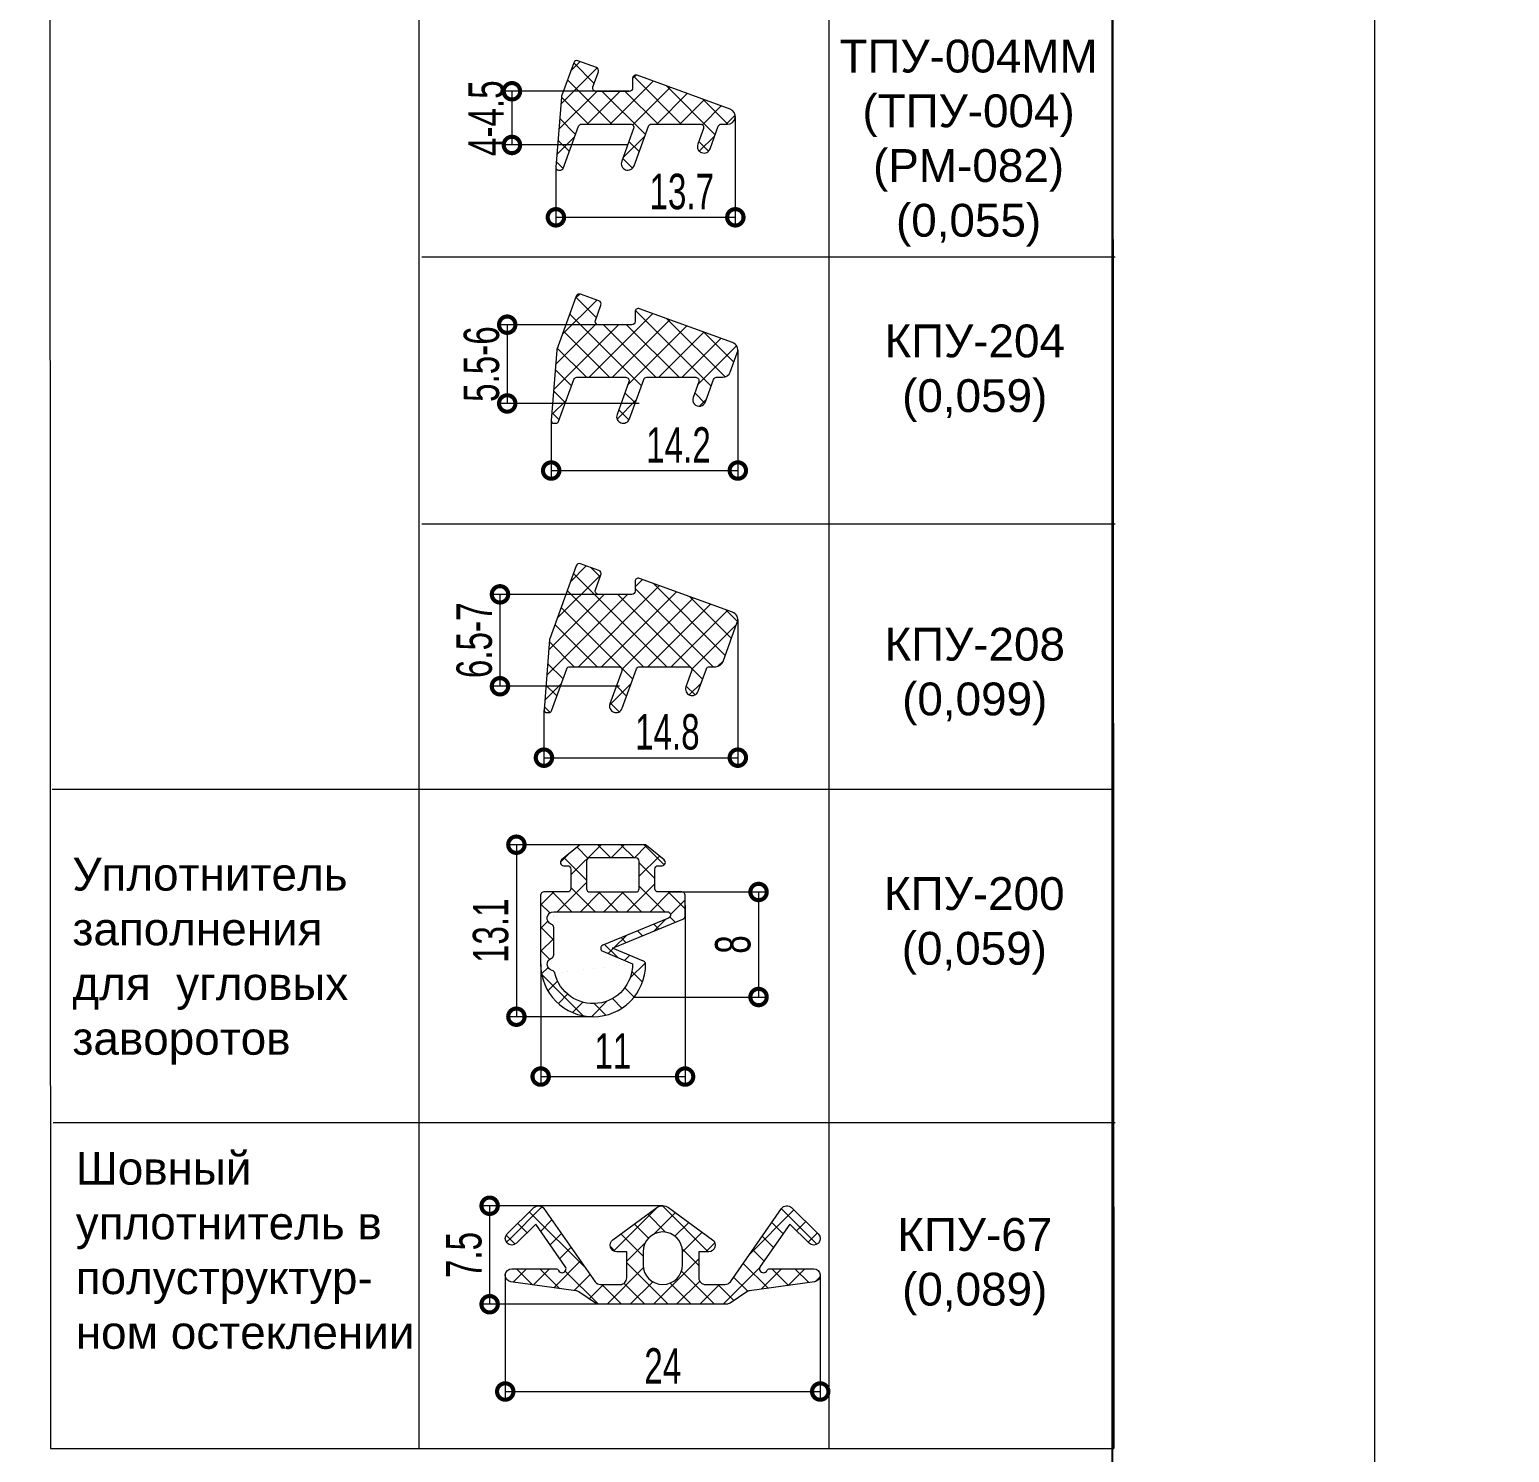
# Model space of a CAD drawing. Extents: x -37 to 4620, y -49 to 348.
# Drawn here: x 3257.5 to 3370.2, y 122.2 to 230.6 of the extents above; entities that cross this region are included whole.
import ezdxf

# ---------------------------------------------------------------- set-up
doc = ezdxf.new("R2010")
doc.units = 0
doc.header["$LTSCALE"] = 5
doc.layers.get('0').update_dxf_attribs({"linetype": 'CONTINUOUS', "lineweight": 30})
doc.layers.get('DEFPOINTS').update_dxf_attribs({"linetype": 'CONTINUOUS'})
for name, color, linetype, lineweight in [('Dimentions', 5, 'CONTINUOUS', 15), ('Рамки', 1, 'CONTINUOUS', 15), ('Текстовый', 7, 'CONTINUOUS', 9), ('Уплотнители', 1, 'CONTINUOUS', 20), ('Штриховка', 1, 'CONTINUOUS', 5)]:
    doc.layers.add(name, color=color, linetype=linetype, lineweight=lineweight)
doc.layers.add('Скрытые', color=14, linetype='CONTINUOUS', plot=False)
doc.styles.add('style 27', font='russ.shx', dxfattribs={"width": 0.7, "height": 2.7})
doc.styles.add('Каталожный', font='arial.ttf', dxfattribs={"height": 2.5})
doc.styles.add('стиль22', font='russ.shx', dxfattribs={"width": 0.7, "height": 2.2})
doc.dimstyles.new('MХ1', dxfattribs={"dimtxt": 2.2, "dimasz": 2, "dimexe": 0.6, "dimexo": 0, "dimgap": 0.6, "dimtad": 1, "dimdsep": 46, "dimtxsty": 'стиль22', "dimcen": 0, "dimclrd": 256, "dimclre": 256, "dimclrt": 256, "dimadec": 1, "dimazin": 2, "dimtfac": 1, "dimtmove": 0, "dimatfit": 3, "dimfxl": 1, "dimtvp": 1, "dimtolj": 1, "dimlwd": -1, "dimlwe": -1, "dimarcsym": 0})
pattern_1 = [(225, (-549.2834, 2647.9297), (0.88388348, -0.88388348), []), (315, (-549.2834, 2647.9297), (0.88388348, 0.88388348), [])]

# ---------------------------------------------------------------- blocks, each defined once
blk = doc.blocks.new('_DotSmall')
at = {"color": 0, "linetype": 'ByBlock', "const_width": 0.5}
blk.add_lwpolyline([(-0.0625, 0, 1), (0.0625, 0, 1)], format="xyb", close=True, dxfattribs=at)
blk = doc.blocks.new('*D164')
at = {"layer": 'DEFPOINTS', "color": 0, "linetype": 'Continuous', "transparency": 16777216}
for p in [(3311.27, 223.97), (3297.6, 220.21), (3311.27, 216.29)]:
    blk.add_point(p, dxfattribs=at)
at = {"layer": 'Dimentions', "transparency": 16777216}
for p, q in [((3311.27, 223.97), (3311.27, 215.69)), ((3297.6, 220.21), (3297.6, 215.69)), ((3297.6, 216.29), (3311.27, 216.29))]:
    blk.add_line(p, q, dxfattribs=at)
at = {"layer": 'Dimentions', "linetype": 'Continuous', "transparency": 16777216, "xscale": 2.5, "yscale": 2.5, "zscale": 2.5, "rotation": 180}
blk.add_blockref('_DotSmall', (3297.6, 216.29), dxfattribs=at)
at = {"layer": 'Dimentions', "linetype": 'Continuous', "transparency": 16777216, "xscale": 2.5, "yscale": 2.5, "zscale": 2.5}
blk.add_blockref('_DotSmall', (3311.27, 216.29), dxfattribs=at)
at = {"layer": 'Dimentions', "linetype": 'Continuous', "transparency": 16777216, "insert": (3307.19, 218.24), "char_height": 2.7, "attachment_point": 5, "style": 'style 27'}
blk.add_mtext('\\A1;13.7', dxfattribs=at)
blk = doc.blocks.new('*D165')
at = {"layer": 'DEFPOINTS', "color": 0, "linetype": 'Continuous', "transparency": 16777216}
for p in [(3303.19, 225.89), (3294.25, 221.8), (3303.07, 221.8)]:
    blk.add_point(p, dxfattribs=at)
at = {"layer": 'Dimentions', "transparency": 16777216}
for p, q in [((3303.19, 225.89), (3293.65, 225.89)), ((3294.25, 225.89), (3294.25, 221.8)), ((3303.07, 221.8), (3293.65, 221.8))]:
    blk.add_line(p, q, dxfattribs=at)
at = {"layer": 'Dimentions', "linetype": 'Continuous', "transparency": 16777216, "xscale": 2.5, "yscale": 2.5, "zscale": 2.5}
for p, rotation in [((3294.25, 225.89), 90), ((3294.25, 221.8), 270)]:
    blk.add_blockref('_DotSmall', p, dxfattribs=dict(at, rotation=rotation))
at = {"layer": 'Dimentions', "linetype": 'Continuous', "transparency": 16777216, "insert": (3292.3, 223.84), "char_height": 2.7, "attachment_point": 5, "rotation": 90, "style": 'style 27'}
blk.add_mtext('\\A1;4-4.5', dxfattribs=at)
blk = doc.blocks.new('*D166')
at = {"layer": 'DEFPOINTS', "color": 0, "linetype": 'Continuous', "transparency": 16777216}
for p in [(3301.89, 208.11), (3293.89, 202.11), (3303.95, 202.11)]:
    blk.add_point(p, dxfattribs=at)
at = {"layer": 'Dimentions', "transparency": 16777216}
for p, q in [((3301.89, 208.11), (3293.29, 208.11)), ((3293.89, 208.11), (3293.89, 202.11)), ((3303.95, 202.11), (3293.29, 202.11))]:
    blk.add_line(p, q, dxfattribs=at)
at = {"layer": 'Dimentions', "linetype": 'Continuous', "transparency": 16777216, "xscale": 2.5, "yscale": 2.5, "zscale": 2.5}
for p, rotation in [((3293.89, 208.11), 90), ((3293.89, 202.11), 270)]:
    blk.add_blockref('_DotSmall', p, dxfattribs=dict(at, rotation=rotation))
at = {"layer": 'Dimentions', "linetype": 'Continuous', "transparency": 16777216, "insert": (3291.94, 205.11), "char_height": 2.7, "attachment_point": 5, "rotation": 90, "style": 'style 27'}
blk.add_mtext('\\A1;5.5-6', dxfattribs=at)
blk = doc.blocks.new('*D167')
at = {"layer": 'DEFPOINTS', "color": 0, "linetype": 'Continuous', "transparency": 16777216}
for p in [(3301.89, 187.57), (3293.34, 180.57), (3302.45, 180.57)]:
    blk.add_point(p, dxfattribs=at)
at = {"layer": 'Dimentions', "transparency": 16777216}
for p, q in [((3301.89, 187.57), (3292.74, 187.57)), ((3293.34, 187.57), (3293.34, 180.57)), ((3302.45, 180.57), (3292.74, 180.57))]:
    blk.add_line(p, q, dxfattribs=at)
at = {"layer": 'Dimentions', "linetype": 'Continuous', "transparency": 16777216, "xscale": 2.5, "yscale": 2.5, "zscale": 2.5}
for p, rotation in [((3293.34, 187.57), 90), ((3293.34, 180.57), 270)]:
    blk.add_blockref('_DotSmall', p, dxfattribs=dict(at, rotation=rotation))
at = {"layer": 'Dimentions', "linetype": 'Continuous', "transparency": 16777216, "insert": (3291.39, 184.07), "char_height": 2.7, "attachment_point": 5, "rotation": 90, "style": 'style 27'}
blk.add_mtext('\\A1;6.5-7', dxfattribs=at)
blk = doc.blocks.new('*D168')
at = {"layer": 'DEFPOINTS', "color": 0, "linetype": 'Continuous', "transparency": 16777216}
for p in [(3311.46, 185.65), (3296.69, 178.76), (3311.46, 175.13)]:
    blk.add_point(p, dxfattribs=at)
at = {"layer": 'Dimentions', "transparency": 16777216}
for p, q in [((3311.46, 185.65), (3311.46, 174.53)), ((3296.69, 178.76), (3296.69, 174.53)), ((3296.69, 175.13), (3311.46, 175.13))]:
    blk.add_line(p, q, dxfattribs=at)
at = {"layer": 'Dimentions', "linetype": 'Continuous', "transparency": 16777216, "xscale": 2.5, "yscale": 2.5, "zscale": 2.5, "rotation": 180}
blk.add_blockref('_DotSmall', (3296.69, 175.13), dxfattribs=at)
at = {"layer": 'Dimentions', "linetype": 'Continuous', "transparency": 16777216, "xscale": 2.5, "yscale": 2.5, "zscale": 2.5}
blk.add_blockref('_DotSmall', (3311.46, 175.13), dxfattribs=at)
at = {"layer": 'Dimentions', "linetype": 'Continuous', "transparency": 16777216, "insert": (3306.09, 177.08), "char_height": 2.7, "attachment_point": 5, "style": 'style 27'}
blk.add_mtext('\\A1;14.8', dxfattribs=at)
blk = doc.blocks.new('*D169')
at = {"layer": 'DEFPOINTS', "color": 0, "linetype": 'Continuous', "transparency": 16777216}
for p in [(3311.46, 206.18), (3297.24, 200.8), (3311.46, 197)]:
    blk.add_point(p, dxfattribs=at)
at = {"layer": 'Dimentions', "transparency": 16777216}
for p, q in [((3311.46, 206.18), (3311.46, 196.4)), ((3297.24, 200.8), (3297.24, 196.4)), ((3297.24, 197), (3311.46, 197))]:
    blk.add_line(p, q, dxfattribs=at)
at = {"layer": 'Dimentions', "linetype": 'Continuous', "transparency": 16777216, "xscale": 2.5, "yscale": 2.5, "zscale": 2.5, "rotation": 180}
blk.add_blockref('_DotSmall', (3297.24, 197), dxfattribs=at)
at = {"layer": 'Dimentions', "linetype": 'Continuous', "transparency": 16777216, "xscale": 2.5, "yscale": 2.5, "zscale": 2.5}
blk.add_blockref('_DotSmall', (3311.46, 197), dxfattribs=at)
at = {"layer": 'Dimentions', "linetype": 'Continuous', "transparency": 16777216, "insert": (3306.94, 198.95), "char_height": 2.7, "attachment_point": 5, "style": 'style 27'}
blk.add_mtext('\\A1;14.2', dxfattribs=at)
blk = doc.blocks.new('*D333')
at = {"layer": 'DEFPOINTS', "color": 0, "linetype": 'Continuous', "transparency": 16777216}
for p in [(3301.94, 168.5), (3294.59, 155.4), (3300.44, 155.4)]:
    blk.add_point(p, dxfattribs=at)
at = {"layer": 'Dimentions', "transparency": 16777216}
for p, q in [((3301.94, 168.5), (3293.99, 168.5)), ((3294.59, 168.5), (3294.59, 155.4)), ((3300.44, 155.4), (3293.99, 155.4))]:
    blk.add_line(p, q, dxfattribs=at)
at = {"layer": 'Dimentions', "linetype": 'Continuous', "transparency": 16777216, "xscale": 2.5, "yscale": 2.5, "zscale": 2.5}
for p, rotation in [((3294.59, 168.5), 90), ((3294.59, 155.4), 270)]:
    blk.add_blockref('_DotSmall', p, dxfattribs=dict(at, rotation=rotation))
at = {"layer": 'Dimentions', "linetype": 'Continuous', "transparency": 16777216, "insert": (3292.64, 161.95), "char_height": 2.7, "attachment_point": 5, "rotation": 90, "style": 'style 27'}
blk.add_mtext('\\A1;13.1', dxfattribs=at)
blk = doc.blocks.new('*D334')
at = {"layer": 'DEFPOINTS', "color": 0, "linetype": 'Continuous', "transparency": 16777216}
for p in [(3307.44, 163.86), (3296.44, 159.4), (3307.44, 150.84)]:
    blk.add_point(p, dxfattribs=at)
at = {"layer": 'Dimentions', "transparency": 16777216}
for p, q in [((3307.44, 163.86), (3307.44, 150.24)), ((3296.44, 159.4), (3296.44, 150.24)), ((3296.44, 150.84), (3307.44, 150.84))]:
    blk.add_line(p, q, dxfattribs=at)
at = {"layer": 'Dimentions', "linetype": 'Continuous', "transparency": 16777216, "xscale": 2.5, "yscale": 2.5, "zscale": 2.5, "rotation": 180}
blk.add_blockref('_DotSmall', (3296.44, 150.84), dxfattribs=at)
at = {"layer": 'Dimentions', "linetype": 'Continuous', "transparency": 16777216, "xscale": 2.5, "yscale": 2.5, "zscale": 2.5}
blk.add_blockref('_DotSmall', (3307.44, 150.84), dxfattribs=at)
at = {"layer": 'Dimentions', "linetype": 'Continuous', "transparency": 16777216, "insert": (3301.94, 152.79), "char_height": 2.7, "attachment_point": 5, "style": 'style 27'}
blk.add_mtext('\\A1;11', dxfattribs=at)
blk = doc.blocks.new('*D174')
at = {"layer": 'DEFPOINTS', "color": 0, "linetype": 'Continuous', "transparency": 16777216}
for p in [(3306.29, 164.9), (3303.56, 156.9), (3313.04, 156.9)]:
    blk.add_point(p, dxfattribs=at)
at = {"layer": 'Dimentions', "transparency": 16777216}
for p, q in [((3306.29, 164.9), (3313.64, 164.9)), ((3313.04, 164.9), (3313.04, 156.9)), ((3303.56, 156.9), (3313.64, 156.9))]:
    blk.add_line(p, q, dxfattribs=at)
at = {"layer": 'Dimentions', "linetype": 'Continuous', "transparency": 16777216, "xscale": 2.5, "yscale": 2.5, "zscale": 2.5}
for p, rotation in [((3313.04, 164.9), 90), ((3313.04, 156.9), 270)]:
    blk.add_blockref('_DotSmall', p, dxfattribs=dict(at, rotation=rotation))
at = {"layer": 'Dimentions', "linetype": 'Continuous', "transparency": 16777216, "insert": (3311.09, 160.9), "char_height": 2.7, "attachment_point": 5, "rotation": 90, "style": 'style 27'}
blk.add_mtext('\\A1;8', dxfattribs=at)
blk = doc.blocks.new('*D247')
at = {"layer": 'DEFPOINTS', "color": 0, "linetype": 'Continuous', "transparency": 16777216}
for p in [(3293.74, 135.74), (3317.74, 135.74), (3317.74, 126.85)]:
    blk.add_point(p, dxfattribs=at)
at = {"layer": 'Dimentions', "transparency": 16777216}
for p, q in [((3293.74, 135.74), (3293.74, 126.25)), ((3317.74, 135.74), (3317.74, 126.25)), ((3293.74, 126.85), (3317.74, 126.85))]:
    blk.add_line(p, q, dxfattribs=at)
at = {"layer": 'Dimentions', "linetype": 'Continuous', "transparency": 16777216, "xscale": 2.5, "yscale": 2.5, "zscale": 2.5, "rotation": 180}
blk.add_blockref('_DotSmall', (3293.74, 126.85), dxfattribs=at)
at = {"layer": 'Dimentions', "linetype": 'Continuous', "transparency": 16777216, "xscale": 2.5, "yscale": 2.5, "zscale": 2.5}
blk.add_blockref('_DotSmall', (3317.74, 126.85), dxfattribs=at)
at = {"layer": 'Dimentions', "linetype": 'Continuous', "transparency": 16777216, "insert": (3305.74, 128.8), "char_height": 2.7, "attachment_point": 5, "style": 'style 27'}
blk.add_mtext('\\A1;24', dxfattribs=at)
blk = doc.blocks.new('*D248')
at = {"layer": 'DEFPOINTS', "color": 0, "linetype": 'Continuous', "transparency": 16777216}
for p in [(3305.74, 141), (3292.55, 133.5), (3305.74, 133.5)]:
    blk.add_point(p, dxfattribs=at)
at = {"layer": 'Dimentions', "transparency": 16777216}
for p, q in [((3305.74, 141), (3291.95, 141)), ((3292.55, 141), (3292.55, 133.5)), ((3305.74, 133.5), (3291.95, 133.5))]:
    blk.add_line(p, q, dxfattribs=at)
at = {"layer": 'Dimentions', "linetype": 'Continuous', "transparency": 16777216, "xscale": 2.5, "yscale": 2.5, "zscale": 2.5}
for p, rotation in [((3292.55, 141), 90), ((3292.55, 133.5), 270)]:
    blk.add_blockref('_DotSmall', p, dxfattribs=dict(at, rotation=rotation))
at = {"layer": 'Dimentions', "linetype": 'Continuous', "transparency": 16777216, "insert": (3290.6, 137.25), "char_height": 2.7, "attachment_point": 5, "rotation": 90, "style": 'style 27'}
blk.add_mtext('\\A1;7.5', dxfattribs=at)

msp = doc.modelspace()

# ---------------------------------------------------------------- hatches: boundary and pattern name
at = {"layer": 'Штриховка', "lineweight": 5}
h = msp.add_hatch(dxfattribs=at)
h.set_pattern_fill('ANSI37', color=256, scale=10, angle=180, style=0)
h.set_pattern_definition(pattern_1)
edge = h.paths.add_edge_path()
edge.add_arc((3310.68, 223.971), 0.586, 270, 430)
edge.add_line((3310.88, 224.522), (3303.779, 227.106))
edge.add_arc((3303.694, 226.871), 0.25, 70, 180)
edge.add_line((3303.444, 226.871), (3303.444, 226.135))
edge.add_arc((3303.194, 226.135), 0.25, 270, 360, ccw=False)
edge.add_line((3303.194, 225.885), (3300.651, 225.885))
edge.add_arc((3300.651, 226.135), 0.25, 160, 270, ccw=False)
edge.add_line((3300.416, 226.221), (3300.838, 227.379))
edge.add_arc((3300.603, 227.464), 0.25, 340, 430)
edge.add_line((3300.688, 227.699), (3299.279, 228.212))
edge.add_arc((3299.193, 227.977), 0.25, 70, 160)
edge.add_line((3298.958, 228.063), (3298.03, 225.511))
edge.add_arc((3298.264, 225.425), 0.25, 160, 175.50605)
edge.add_line((3298.015, 225.445), (3297.595, 220.101))
edge.add_arc((3297.795, 220.085), 0.2, 175.50605, 270)
edge.add_line((3297.795, 219.885), (3297.97, 219.885))
edge.add_arc((3297.97, 220.085), 0.2, 270, 340)
edge.add_line((3298.158, 220.017), (3299.324, 223.221))
edge.add_arc((3299.559, 223.135), 0.25, 90, 160, ccw=False)
edge.add_line((3299.559, 223.385), (3303.284, 223.385))
edge.add_arc((3303.284, 223.135), 0.25, -20, 90, ccw=False)
edge.add_line((3303.519, 223.05), (3302.611, 220.556))
edge.add_arc((3303.081, 220.385), 0.5, 160, 340)
edge.add_line((3303.551, 220.214), (3304.645, 223.221))
edge.add_arc((3304.88, 223.135), 0.25, 90, 160, ccw=False)
edge.add_line((3304.88, 223.385), (3308.605, 223.385))
edge.add_arc((3308.605, 223.135), 0.25, -20, 90, ccw=False)
edge.add_line((3308.84, 223.05), (3308.405, 221.856))
edge.add_arc((3308.875, 221.685), 0.5, 160, 340)
edge.add_line((3309.345, 221.514), (3309.966, 223.221))
edge.add_arc((3310.201, 223.135), 0.25, 90, 160, ccw=False)
edge.add_line((3310.201, 223.385), (3310.68, 223.385))
h = msp.add_hatch(dxfattribs=at)
h.set_pattern_fill('ANSI37', color=256, scale=10, angle=180, style=0)
h.set_pattern_definition(pattern_1)
edge = h.paths.add_edge_path()
edge.add_arc((3310.316, 204.702), 0.6, 270, 340)
edge.add_line((3310.88, 204.497), (3311.419, 205.978))
edge.add_arc((3310.855, 206.183), 0.6, 340, 430)
edge.add_line((3311.061, 206.747), (3303.972, 209.327))
edge.add_arc((3303.887, 209.092), 0.25, 70, 180)
edge.add_line((3303.637, 209.092), (3303.637, 208.355))
edge.add_arc((3303.387, 208.355), 0.25, -90, 0, ccw=False)
edge.add_line((3303.387, 208.105), (3300.845, 208.105))
edge.add_arc((3300.845, 208.355), 0.25, 160, 270, ccw=False)
edge.add_line((3300.61, 208.441), (3301.031, 209.599))
edge.add_arc((3300.796, 209.684), 0.25, 340, 430)
edge.add_line((3300.882, 209.919), (3299.472, 210.432))
edge.add_arc((3299.387, 210.197), 0.25, 70, 160)
edge.add_line((3299.152, 210.283), (3297.676, 206.227))
edge.add_arc((3297.911, 206.142), 0.25, 160, 175.50605)
edge.add_line((3297.661, 206.161), (3297.241, 200.817))
edge.add_arc((3297.441, 200.802), 0.2, 175.50605, 270)
edge.add_line((3297.441, 200.602), (3297.616, 200.602))
edge.add_arc((3297.616, 200.802), 0.2, 270, 340)
edge.add_line((3297.804, 200.733), (3298.971, 203.937))
edge.add_arc((3299.205, 203.852), 0.25, 90, 160, ccw=False)
edge.add_line((3299.205, 204.102), (3302.93, 204.102))
edge.add_arc((3302.93, 203.852), 0.25, -20, 90, ccw=False)
edge.add_line((3303.165, 203.766), (3302.257, 201.273))
edge.add_arc((3302.727, 201.102), 0.5, 160, 340)
edge.add_line((3303.197, 200.931), (3304.291, 203.937))
edge.add_arc((3304.526, 203.852), 0.25, 90, 160, ccw=False)
edge.add_line((3304.526, 204.102), (3308.251, 204.102))
edge.add_arc((3308.251, 203.852), 0.25, -20, 90, ccw=False)
edge.add_line((3308.486, 203.766), (3308.052, 202.573))
edge.add_arc((3308.521, 202.402), 0.5, 160, 340)
edge.add_line((3308.991, 202.231), (3309.612, 203.937))
edge.add_arc((3309.847, 203.852), 0.25, 90, 160, ccw=False)
edge.add_line((3309.847, 204.102), (3310.326, 204.102))
h = msp.add_hatch(dxfattribs=at)
h.set_pattern_fill('ANSI37', color=256, scale=10, angle=180, style=0)
h.set_pattern_definition(pattern_1)
edge = h.paths.add_edge_path()
edge.add_arc((3309.769, 182.662), 0.6, 270, 340)
edge.add_line((3310.333, 182.457), (3311.419, 185.441))
edge.add_arc((3310.855, 185.647), 0.6, 340, 430)
edge.add_line((3311.061, 186.21), (3303.972, 188.79))
edge.add_arc((3303.887, 188.555), 0.25, 70, 180)
edge.add_line((3303.637, 188.555), (3303.637, 187.819))
edge.add_arc((3303.387, 187.819), 0.25, -90, 0, ccw=False)
edge.add_line((3303.387, 187.569), (3300.845, 187.569))
edge.add_arc((3300.845, 187.819), 0.25, 160, 270, ccw=False)
edge.add_line((3300.61, 187.905), (3301.031, 189.063))
edge.add_arc((3300.796, 189.148), 0.25, 340, 430)
edge.add_line((3300.882, 189.383), (3299.472, 189.896))
edge.add_arc((3299.387, 189.661), 0.25, 70, 160)
edge.add_line((3299.152, 189.747), (3297.128, 184.188))
edge.add_arc((3297.363, 184.102), 0.25, 160, 175.50605)
edge.add_line((3297.114, 184.122), (3296.694, 178.778))
edge.add_arc((3296.894, 178.762), 0.2, 175.50605, 270)
edge.add_line((3296.894, 178.562), (3297.069, 178.562))
edge.add_arc((3297.069, 178.762), 0.2, 270, 340)
edge.add_line((3297.257, 178.694), (3298.423, 181.898))
edge.add_arc((3298.658, 181.812), 0.25, 90, 160, ccw=False)
edge.add_line((3298.658, 182.062), (3302.383, 182.062))
edge.add_arc((3302.383, 181.812), 0.25, -20, 90, ccw=False)
edge.add_line((3302.618, 181.726), (3301.71, 179.233))
edge.add_arc((3302.18, 179.062), 0.5, 160, 340)
edge.add_line((3302.65, 178.891), (3303.744, 181.898))
edge.add_arc((3303.979, 181.812), 0.25, 90, 160, ccw=False)
edge.add_line((3303.979, 182.062), (3307.704, 182.062))
edge.add_arc((3307.704, 181.812), 0.25, -20, 90, ccw=False)
edge.add_line((3307.939, 181.726), (3307.504, 180.533))
edge.add_arc((3307.974, 180.362), 0.5, 160, 340)
edge.add_line((3308.444, 180.191), (3309.065, 181.898))
edge.add_arc((3309.3, 181.812), 0.25, 90, 160, ccw=False)
edge.add_line((3309.3, 182.062), (3309.779, 182.062))
h = msp.add_hatch(dxfattribs=at)
h.set_pattern_fill('ANSI37', color=256, scale=10, angle=180, style=0)
h.set_pattern_definition([(225, (-549.2835, 2669.7619), (0.88388348, -0.88388348), []), (315, (-549.2835, 2669.7619), (0.88388348, 0.88388348), [])])
edge = h.paths.add_edge_path(flags=16)
edge.add_arc((3297.188, 160.106), 0.25, 289.47122, 360)
edge.add_line((3297.438, 160.106), (3297.438, 162.192))
edge.add_arc((3297.188, 162.192), 0.25, 360, 430.52878)
edge.add_arc((3297.438, 162.899), 0.5, 90, 250.52878, ccw=False)
edge.add_line((3297.438, 163.399), (3306.081, 163.399))
edge.add_arc((3306.081, 163.149), 0.25, -67.5, 90, ccw=False)
edge.add_line((3306.177, 162.918), (3301.166, 160.842))
edge.add_arc((3301.261, 160.611), 0.25, 112.5, 247.5)
edge.add_line((3301.166, 160.38), (3303.437, 159.439))
edge.add_arc((3300.438, 159.399), 3, -166.99718, 0.76728, ccw=False)
edge.add_arc((3297.271, 158.667), 0.25, 13.00282, 77.16041)
edge.add_arc((3297.438, 159.399), 0.5, 109.47122, 257.16041, ccw=False)
edge = h.paths.add_edge_path()
edge.add_line((3301.915, 160.611), (3307.283, 162.835))
edge.add_arc((3307.188, 163.066), 0.25, 292.5, 360)
edge.add_line((3307.438, 163.066), (3307.438, 164.649))
edge.add_arc((3307.188, 164.649), 0.25, 0, 90)
edge.add_line((3307.188, 164.899), (3305.388, 164.899))
edge.add_arc((3305.388, 165.149), 0.25, 180, 270, ccw=False)
edge.add_line((3305.138, 165.149), (3305.138, 166.649))
edge.add_arc((3305.388, 166.649), 0.25, 90, 180, ccw=False)
edge.add_line((3305.388, 166.899), (3305.688, 166.899))
edge.add_arc((3305.688, 167.149), 0.25, 270.00021, 410.60679)
edge.add_line((3305.846, 167.342), (3304.507, 168.442))
edge.add_arc((3304.348, 168.249), 0.25, 50.607, 90)
edge.add_line((3304.348, 168.499), (3299.527, 168.499))
edge.add_arc((3299.527, 168.249), 0.25, 90, 129.393)
edge.add_line((3299.369, 168.442), (3298.029, 167.342))
edge.add_arc((3298.188, 167.149), 0.25, 129.39321, 269.99979)
edge.add_line((3298.188, 166.899), (3298.488, 166.899))
edge.add_arc((3298.488, 166.649), 0.25, 0, 90, ccw=False)
edge.add_line((3298.738, 166.649), (3298.738, 165.149))
edge.add_arc((3298.488, 165.149), 0.25, -90, 0, ccw=False)
edge.add_line((3298.488, 164.899), (3296.688, 164.899))
edge.add_arc((3296.688, 164.649), 0.25, 90, 180)
edge.add_line((3296.438, 164.649), (3296.438, 159.399))
edge.add_arc((3300.438, 159.399), 4, 180, 360)
edge.add_arc((3304.188, 159.399), 0.25, 0, 67.5)
edge.add_line((3304.283, 159.63), (3301.915, 160.611))
edge = h.paths.add_edge_path(flags=16)
edge.add_arc((3303.688, 167.249), 0.25, 0, 90)
edge.add_line((3303.688, 167.499), (3300.188, 167.499))
edge.add_arc((3300.188, 167.249), 0.25, 90, 180)
edge.add_line((3299.938, 167.249), (3299.938, 165.149))
edge.add_arc((3300.188, 165.149), 0.25, 180, 270)
edge.add_line((3300.188, 164.899), (3303.688, 164.899))
edge.add_arc((3303.688, 165.149), 0.25, 270, 360)
edge.add_line((3303.938, 165.149), (3303.938, 167.249))
h = msp.add_hatch(dxfattribs=at)
h.set_pattern_fill('ANSI37', color=256, scale=10, angle=180, style=0)
h.set_pattern_definition([(225, (-633.0012, 2531.1501), (0.88388348, -0.88388348), []), (315, (-633.0012, 2531.1501), (0.88388348, 0.88388348), [])])
edge = h.paths.add_edge_path()
edge.add_arc((3317.242, 138.503), 0.5, -134.45418, 45.54582, ccw=False)
edge.add_line((3316.892, 138.146), (3315.419, 139.591))
edge.add_line((3315.419, 139.591), (3313.168, 136.375))
edge.add_arc((3313.413, 136.203), 0.3, 145.00003, 332.96434)
edge.add_arc((3313.903, 135.953), 0.25, 90.00003, 152.96434, ccw=False)
edge.add_line((3313.903, 136.203), (3317.242, 136.203))
edge.add_arc((3317.242, 135.703), 0.5, -82.08442, 90.00003, ccw=False)
edge.add_line((3317.311, 135.208), (3312.355, 134.519))
edge.add_arc((3312.424, 134.024), 0.5, 97.91558, 123.6901)
edge.add_line((3312.147, 134.44), (3310.868, 133.587))
edge.add_arc((3310.591, 134.003), 0.5, 270.00003, 303.6901, ccw=False)
edge.add_line((3310.591, 133.503), (3300.893, 133.503))
edge.add_arc((3300.893, 134.003), 0.5, 236.30996, 270.00003, ccw=False)
edge.add_line((3300.616, 133.587), (3299.337, 134.44))
edge.add_arc((3299.06, 134.024), 0.5, 56.30996, 82.08448)
edge.add_line((3299.129, 134.519), (3294.173, 135.208))
edge.add_arc((3294.242, 135.703), 0.5, 90.00003, 262.08448, ccw=False)
edge.add_line((3294.242, 136.203), (3297.581, 136.203))
edge.add_arc((3297.581, 135.953), 0.25, 27.03572, 90.00003, ccw=False)
edge.add_arc((3298.071, 136.203), 0.3, 207.03572, 395.00003)
edge.add_line((3298.316, 136.375), (3296.065, 139.591))
edge.add_line((3296.065, 139.591), (3294.592, 138.146))
edge.add_arc((3294.242, 138.503), 0.5, 134.45424, 314.45424, ccw=False)
edge.add_line((3293.892, 138.86), (3295.93, 140.86))
edge.add_arc((3296.28, 140.503), 0.5, 35.00003, 134.45424, ccw=False)
edge.add_line((3296.69, 140.79), (3300.593, 135.217))
edge.add_arc((3301.002, 135.503), 0.5, 215.00003, 270.00003)
edge.add_line((3301.002, 135.003), (3302.492, 135.003))
edge.add_arc((3302.492, 135.503), 0.5, 270.00003, 360.00003)
edge.add_line((3302.992, 135.503), (3302.992, 137.503))
edge.add_line((3302.992, 137.503), (3302.242, 137.503))
edge.add_arc((3302.242, 138.003), 0.5, 126.1799, 270.00003, ccw=False)
edge.add_line((3301.947, 138.407), (3305.299, 140.859))
edge.add_arc((3305.742, 140.253), 0.75, 53.82016, 126.1799, ccw=False)
edge.add_line((3306.185, 140.859), (3309.537, 138.407))
edge.add_arc((3309.242, 138.003), 0.5, -89.99997, 53.82016, ccw=False)
edge.add_line((3309.242, 137.503), (3308.492, 137.503))
edge.add_line((3308.492, 137.503), (3308.492, 135.503))
edge.add_arc((3308.992, 135.503), 0.5, 180.00003, 270.00003)
edge.add_line((3308.992, 135.003), (3310.482, 135.003))
edge.add_arc((3310.482, 135.503), 0.5, 270.00003, 325.00003)
edge.add_line((3310.891, 135.217), (3314.794, 140.79))
edge.add_arc((3315.203, 140.503), 0.5, 45.54582, 145.00003, ccw=False)
edge.add_line((3315.554, 140.86), (3317.592, 138.86))
edge = h.paths.add_edge_path(flags=16)
edge.add_line((3304.242, 137.503), (3304.242, 136.503))
edge.add_arc((3305.742, 136.503), 1.5, 180.00003, 360.00003)
edge.add_line((3307.242, 136.503), (3307.242, 137.503))
edge.add_arc((3305.742, 137.503), 1.5, 0.00003, 180.00003)

# ---------------------------------------------------------------- linework, layer by layer
at = {"layer": 'Рамки', "linetype": 'Continuous'}
for p, q in [((3259, 280.859, 0.041), (3259.104, 122.506, 0.041)), ((3287.166, 280.859, 0.041), (3287.165, 122.506, 0.041)), ((3318.384, 280.862, 0.041), (3318.383, 122.506, 0.041)), ((3340, 280.859, 0.041), (3340.104, 122.506, 0.041)), ((3287.375, 213.278, 0.041), (3340.209, 213.278, 0.041)), ((3287.375, 192.945, 0.041), (3340.209, 192.945, 0.041)), ((3259.209, 172.725, 0.041), (3340.12, 172.725, 0.041)), ((3259.298, 147.343, 0.041), (3340.209, 147.343, 0.041)), ((3259.104, 122.506, 0.041), (3340.104, 122.506, 0.041))]:
    msp.add_line(p, q, dxfattribs=at)
for points in [[(3360, 297), (3150, 297), (3150, 0), (3360, 0)], [(3360, 297), (3570, 297), (3570, 0), (3360, 0)]]:
    msp.add_lwpolyline(points, close=True, dxfattribs=at)
at = {"layer": 'Скрытые', "linetype": 'Continuous'}
msp.add_lwpolyline([(3340, 10), (3340, 287), (3175, 287), (3175, 10)], close=True, dxfattribs=at)
at = {"layer": 'Уплотнители'}
for points, elevation in [([(3310.68, 223.385, 0.8390996), (3310.88, 224.522), (3303.779, 227.106, 0.5205671), (3303.444, 226.871), (3303.444, 226.135, -0.4142136), (3303.194, 225.885), (3300.651, 225.885, -0.5205671), (3300.416, 226.221), (3300.838, 227.379, 0.4142136), (3300.688, 227.699), (3299.279, 228.212, 0.4142136), (3298.958, 228.063), (3298.03, 225.511, 0.0677613), (3298.015, 225.445), (3297.595, 220.101, 0.4373775), (3297.795, 219.885), (3297.97, 219.885, 0.3152988), (3298.158, 220.017), (3299.324, 223.221, -0.3152988), (3299.559, 223.385), (3303.284, 223.385, -0.5205671), (3303.519, 223.05), (3302.611, 220.556, 1), (3303.551, 220.214), (3304.645, 223.221, -0.3152988), (3304.88, 223.385), (3308.605, 223.385, -0.5205671), (3308.84, 223.05), (3308.405, 221.856, 1), (3309.345, 221.514), (3309.966, 223.221, -0.3152988), (3310.201, 223.385)], -436.129), ([(3301.915, 160.611), (3307.283, 162.835, 0.3033467), (3307.438, 163.066), (3307.438, 164.649, 0.4142136), (3307.188, 164.899), (3305.388, 164.899, -0.4142136), (3305.138, 165.149), (3305.138, 166.649, -0.4142136), (3305.388, 166.899), (3305.688, 166.899, 0.7041592), (3305.846, 167.342), (3304.507, 168.442, 0.1735973), (3304.348, 168.499), (3299.527, 168.499, 0.1735973), (3299.369, 168.442), (3298.029, 167.342, 0.7041592), (3298.188, 166.899), (3298.488, 166.899, -0.4142136), (3298.738, 166.649), (3298.738, 165.149, -0.4142136), (3298.488, 164.899), (3296.688, 164.899, 0.4142136), (3296.438, 164.649), (3296.438, 159.399, 1), (3304.438, 159.399, 0.3033467), (3304.283, 159.63)], -436.129), ([(3303.938, 167.249, 0.4142136), (3303.688, 167.499), (3300.188, 167.499, 0.4142136), (3299.938, 167.249), (3299.938, 165.149, 0.4142136), (3300.188, 164.899), (3303.688, 164.899, 0.4142136), (3303.938, 165.149)], -436.129), ([(3297.271, 159.87, 0.3178372), (3297.438, 160.106), (3297.438, 162.192, 0.3178372), (3297.271, 162.427, -0.843039), (3297.438, 163.399), (3306.081, 163.399, -0.8206788), (3306.177, 162.918), (3301.166, 160.842, 0.6681786), (3301.166, 160.38), (3303.437, 159.439, -0.8985448), (3297.515, 158.724, 0.2874897), (3297.327, 158.911, -0.75143)], -436.129), ([(3317.592, 138.86, -1), (3316.892, 138.146), (3315.419, 139.591), (3313.168, 136.375, 1.0720339), (3313.681, 136.067, -0.2818611), (3313.903, 136.203), (3317.242, 136.203, -0.9332043), (3317.311, 135.208), (3312.355, 134.519, 0.1129391), (3312.147, 134.44), (3310.868, 133.587, -0.1480687), (3310.591, 133.503), (3300.893, 133.503, -0.1480687), (3300.616, 133.587), (3299.337, 134.44, 0.1129391), (3299.129, 134.519), (3294.173, 135.208, -0.9332043), (3294.242, 136.203), (3297.581, 136.203, -0.2818611), (3297.803, 136.067, 1.0720339), (3298.316, 136.375), (3296.065, 139.591), (3294.592, 138.146, -1), (3293.892, 138.86), (3295.93, 140.86, -0.4634116), (3296.69, 140.79), (3300.593, 135.217, 0.2446984), (3301.002, 135.003), (3302.492, 135.003, 0.4142136), (3302.992, 135.503), (3302.992, 137.503), (3302.242, 137.503, -0.7253441), (3301.947, 138.407), (3305.299, 140.859, -0.326656), (3306.185, 140.859), (3309.537, 138.407, -0.7253441), (3309.242, 137.503), (3308.492, 137.503), (3308.492, 135.503, 0.4142136), (3308.992, 135.003), (3310.482, 135.003, 0.2446984), (3310.891, 135.217), (3314.794, 140.79, -0.4634116), (3315.554, 140.86)], -764.704), ([(3304.242, 137.503), (3304.242, 136.503, 1), (3307.242, 136.503), (3307.242, 137.503, 1)], -764.704)]:
    msp.add_lwpolyline(points, format="xyb", close=True, dxfattribs=dict(at, elevation=elevation))
at = {"layer": 'Уплотнители', "elevation": -436.129}
for points in [[(3310.316, 204.102, 0.3152988), (3310.88, 204.497), (3311.419, 205.978, 0.4142136), (3311.061, 206.747), (3303.972, 209.327, 0.5205671), (3303.637, 209.092), (3303.637, 208.355, -0.4142136), (3303.387, 208.105), (3300.845, 208.105, -0.5205671), (3300.61, 208.441), (3301.031, 209.599, 0.4142136), (3300.882, 209.919), (3299.472, 210.432, 0.4142136), (3299.152, 210.283), (3297.676, 206.227, 0.0677613), (3297.661, 206.161), (3297.241, 200.817, 0.4373775), (3297.441, 200.602), (3297.616, 200.602, 0.3152988), (3297.804, 200.733), (3298.971, 203.937, -0.3152988), (3299.205, 204.102), (3302.93, 204.102, -0.5205671), (3303.165, 203.766), (3302.257, 201.273, 1), (3303.197, 200.931), (3304.291, 203.937, -0.3152988), (3304.526, 204.102), (3308.251, 204.102, -0.5205671), (3308.486, 203.766), (3308.052, 202.573, 1), (3308.991, 202.231), (3309.612, 203.937, -0.3152988), (3309.847, 204.102), (3310.326, 204.102)], [(3309.769, 182.062, 0.3152988), (3310.333, 182.457), (3311.419, 185.441, 0.4142136), (3311.061, 186.21), (3303.972, 188.79, 0.5205671), (3303.637, 188.555), (3303.637, 187.819, -0.4142136), (3303.387, 187.569), (3300.845, 187.569, -0.5205671), (3300.61, 187.905), (3301.031, 189.063, 0.4142136), (3300.882, 189.383), (3299.472, 189.896, 0.4142136), (3299.152, 189.747), (3297.128, 184.188, 0.0677613), (3297.114, 184.122), (3296.694, 178.778, 0.4373775), (3296.894, 178.562), (3297.069, 178.562, 0.3152988), (3297.257, 178.694), (3298.423, 181.898, -0.3152988), (3298.658, 182.062), (3302.383, 182.062, -0.5205671), (3302.618, 181.726), (3301.71, 179.233, 1), (3302.65, 178.891), (3303.744, 181.898, -0.3152988), (3303.979, 182.062), (3307.704, 182.062, -0.5205671), (3307.939, 181.726), (3307.504, 180.533, 1), (3308.444, 180.191), (3309.065, 181.898, -0.3152988), (3309.3, 182.062), (3309.779, 182.062)]]:
    msp.add_lwpolyline(points, format="xyb", dxfattribs=at)

# ---------------------------------------------------------------- texts
at = {"layer": 'Текстовый', "color": 1, "linetype": 'Continuous', "char_height": 2.5, "attachment_point": 1, "style": 'Каталожный'}
for s, insert, width in [('\\pxqc;ТПУ-004ММ\\P(ТПУ-004)\\P(РМ-082)\\P(0,055)', (3321.553, 229.819, -436.129), 14.97639), ('\\pxqc;КПУ-204\\P(0,059)', (3322.021, 208.126, -436.129), 14.97639), ('\\pxqc;КПУ-208\\P(0,099)', (3322.021, 185.023, -436.129), 14.97639), ('\\pxql;Уплотнитель \\Pзаполнения для  угловых заворотов', (3260.761, 167.506, -436.129), 24.88188), ('\\pxqc;КПУ-200\\P(0,059)', (3321.99, 166.029, -436.129), 14.97639), ('\\pxql;Шовный уплотнитель в полуструктур-\\Pном остеклении', (3261.017, 145.106, -764.704), 24.88188), ('\\pxqc;КПУ-67\\P(0,089)', (3322.021, 140.064, -764.704), 14.97639)]:
    msp.add_mtext(s, dxfattribs=dict(at, insert=insert, width=width))

# ---------------------------------------------------------------- dimensions: what is measured, and where the dimension line sits
at = {"layer": 'Dimentions', "linetype": 'Continuous'}
for base, p1, p2, text, picture, middle in [((3294.254, 221.803, -436.129), (3303.194, 225.885, -436.129), (3303.065, 221.803, -436.129), '4-4.5', '*D165', (3294.254, 223.844, -436.129)), ((3293.89, 202.105, -436.129), (3301.892, 208.105, -436.129), (3303.953, 202.105, -436.129), '5.5-<>', '*D166', (3293.89, 205.105, -436.129)), ((3293.343, 180.569, -436.129), (3301.892, 187.569, -436.129), (3302.449, 180.569, -436.129), '6.5-<>', '*D167', (3293.343, 184.069, -436.129))]:
    dim = msp.add_linear_dim(base=base, p1=p1, p2=p2, angle=90, text=text, dimstyle='MХ1', override={"dimasz": 2.5, "dimdec": 1, "dimtxsty": 'style 27', "dimblk1": 'DotSmall', "dimblk2": 'DotSmall', "dimsah": 1}, dxfattribs=at)
    dim.commit()
    dim.dimension.update_dxf_attribs({"geometry": picture, "text_midpoint": middle, "dimtype": 160})
for base, p1, p2, picture, middle in [((3311.266, 216.285, -436.129), (3297.604, 220.214, -436.129), (3311.266, 223.971, -436.129), '*D164', (3307.19, 216.285, -436.129)), ((3311.455, 197.001, -436.129), (3297.241, 200.802, -436.129), (3311.455, 206.183, -436.129), '*D169', (3306.937, 197.001, -436.129)), ((3311.455, 175.129, -436.129), (3296.694, 178.762, -436.129), (3311.455, 185.647, -436.129), '*D168', (3306.086, 175.129, -436.129))]:
    dim = msp.add_linear_dim(base=base, p1=p1, p2=p2, angle=180, dimstyle='MХ1', override={"dimasz": 2.5, "dimdec": 1, "dimtxsty": 'style 27', "dimblk1": 'DotSmall', "dimblk2": 'DotSmall', "dimsah": 1}, dxfattribs=at)
    dim.commit()
    dim.dimension.update_dxf_attribs({"geometry": picture, "text_midpoint": middle, "dimtype": 160})
for base, p1, p2, picture, middle in [((3294.593, 155.399, -436.129), (3301.938, 168.499, -436.129), (3300.438, 155.399, -436.129), '*D333', (3292.643, 161.949, -436.129)), ((3313.043, 156.899, -436.129), (3306.288, 164.899, -436.129), (3303.56, 156.899, -436.129), '*D174', (3311.093, 160.899, -436.129)), ((3292.55, 133.503, -764.704), (3305.742, 141.003, -764.704), (3305.742, 133.503, -764.704), '*D248', (3290.6, 137.253, -764.704))]:
    dim = msp.add_linear_dim(base=base, p1=p1, p2=p2, angle=90, dimstyle='MХ1', override={"dimasz": 2.5, "dimdec": 1, "dimtxsty": 'style 27', "dimblk1": 'DotSmall', "dimblk2": 'DotSmall', "dimsah": 1}, dxfattribs=at)
    dim.commit()
    dim.dimension.update_dxf_attribs({"geometry": picture, "text_midpoint": middle})
for base, p1, p2, picture, middle in [((3307.438, 150.844, -436.129), (3296.438, 159.399, -436.129), (3307.438, 163.857, -436.129), '*D334', (3301.938, 152.794, -436.129)), ((3317.741, 126.848, -764.704), (3293.743, 135.738, -764.704), (3317.741, 135.738, -764.704), '*D247', (3305.742, 128.798, -764.704))]:
    dim = msp.add_linear_dim(base=base, p1=p1, p2=p2, dimstyle='MХ1', override={"dimasz": 2.5, "dimdec": 1, "dimtxsty": 'style 27', "dimblk1": 'DotSmall', "dimblk2": 'DotSmall', "dimsah": 1}, dxfattribs=at)
    dim.commit()
    dim.dimension.update_dxf_attribs({"geometry": picture, "text_midpoint": middle})

doc.saveas('drawing.dxf')
